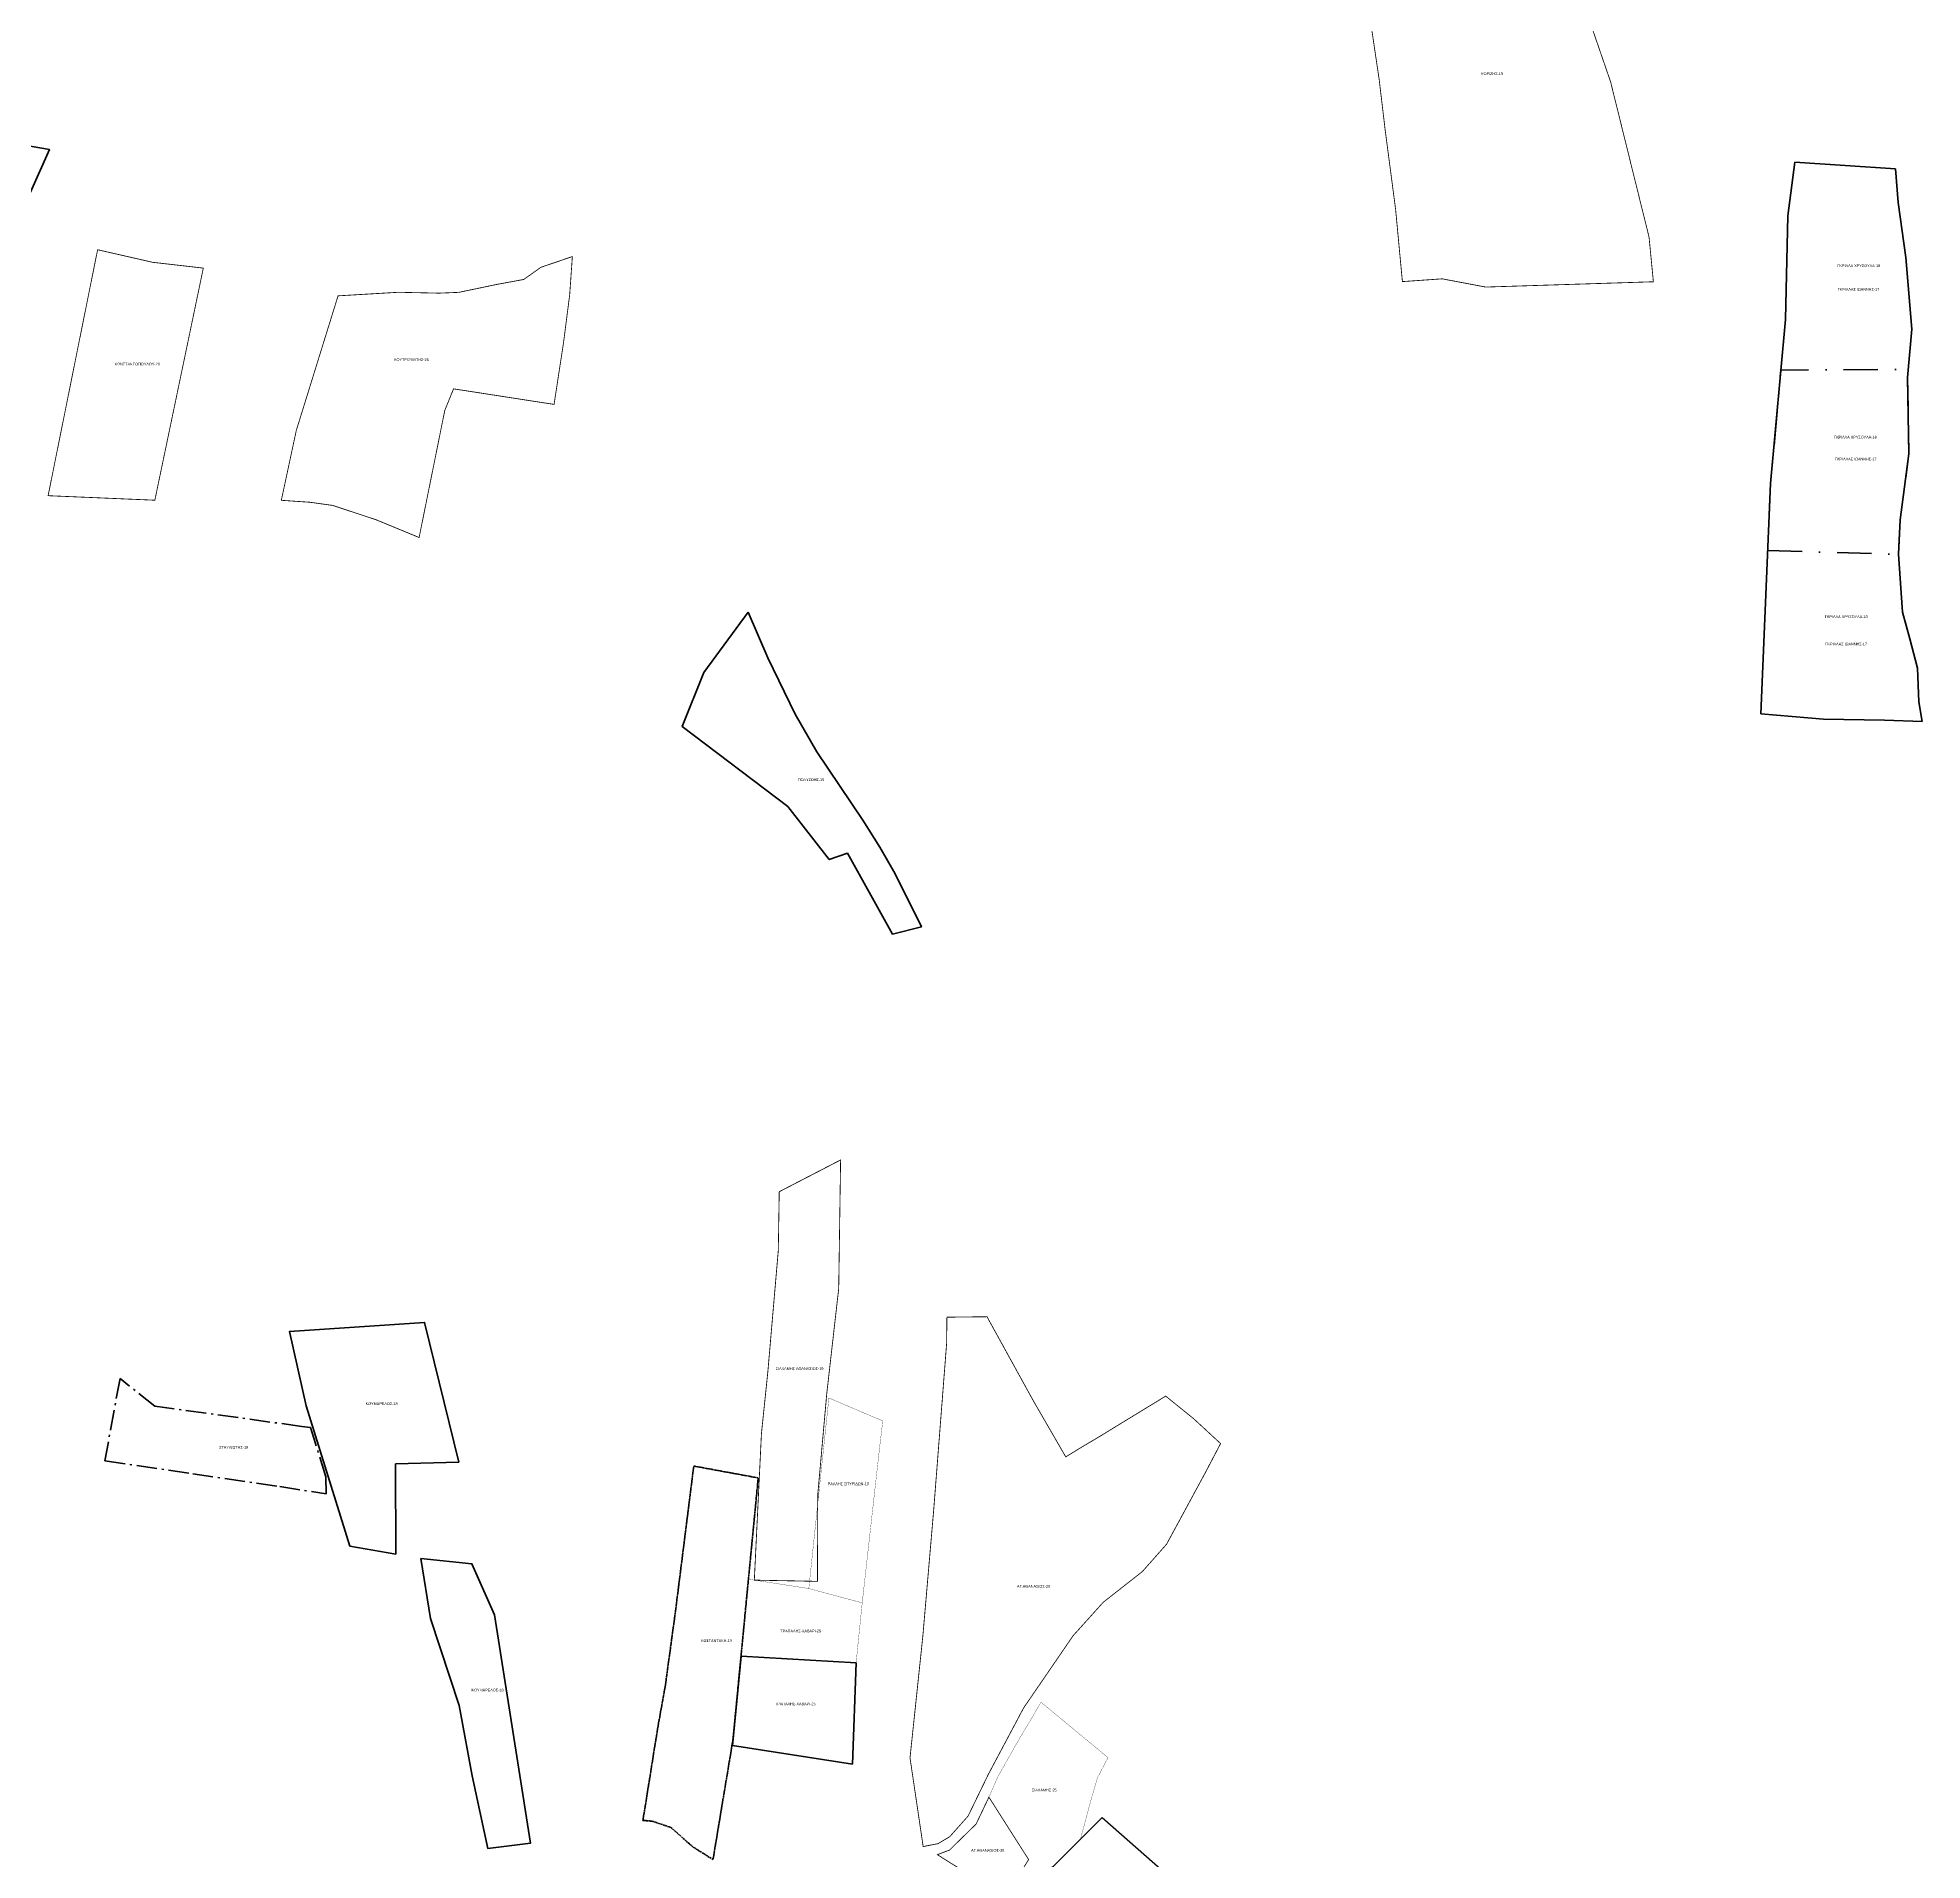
# Model space of a CAD drawing. Header units: metres. Extents: x 245125 to 394351, y 270578 to 4233311.
# Drawn here: x 268980 to 269673, y 4192723 to 4193394 of the extents above; entities that cross this region are included whole.
import ezdxf
from ezdxf.lldxf.tags import DXFTag

# ---------------------------------------------------------------- set-up
doc = ezdxf.new("R2010")
doc.units = ezdxf.units.M
doc.linetypes.add('DASHDOT', pattern=[25.4, 12.7, -6.35, 0, -6.35])
doc.linetypes.add('t-orio', pattern=[0.79, 0.5, -0.12, 0.05, -0.12])
for name, color, linetype in [('topo2017', 2, 'Continuous'), ('topo2018', 5, 'Continuous'), ('topo2019', 6, 'Continuous'), ('topo2020', 3, 'Continuous'), ('topo2025', 112, 'Continuous')]:
    doc.layers.add(name, color=color, linetype=linetype)
doc.styles.get("Standard").update_dxf_attribs({"font": 'arial.ttf'})
tags = doc.linetypes.add('DASHDOT2', pattern=[0.5, 0.25, -0.125, 0, -0.125]).pattern_tags.tags
tags[10:11] = [DXFTag(74, 4), DXFTag(75, 0), DXFTag(340, '0'), DXFTag(46, 1.0), DXFTag(50, 0.0), DXFTag(44, 0.0), DXFTag(45, 0.0)]
tags[8:9] = [DXFTag(74, 4), DXFTag(75, 0), DXFTag(340, '0'), DXFTag(46, 1.0), DXFTag(50, 0.0), DXFTag(44, 0.0), DXFTag(45, 0.0)]
tags[6:7] = [DXFTag(74, 4), DXFTag(75, 0), DXFTag(340, '0'), DXFTag(46, 1.0), DXFTag(50, 0.0), DXFTag(44, 0.0), DXFTag(45, 0.0)]
tags[4:5] = [DXFTag(74, 4), DXFTag(75, 0), DXFTag(340, '0'), DXFTag(46, 1.0), DXFTag(50, 0.0), DXFTag(44, 0.0), DXFTag(45, 0.0)]

msp = doc.modelspace()

# ---------------------------------------------------------------- linework, layer by layer
at = {"color": 5, "linetype": 'Continuous', "lineweight": 53, "ltscale": 5, "flags": 128}
msp.add_lwpolyline([(269673.33, 4193141.78), (269672.07, 4193149.12), (269671.53, 4193161.4), (269668.75, 4193172.24), (269666.05, 4193182.01), (269664.51, 4193203.36), (269665.21, 4193215.99), (269668.42, 4193240.33), (269667.93, 4193268.44), (269669.45, 4193286.28), (269667.28, 4193312.57), (269664.46, 4193332.79), (269663.42, 4193345.18), (269626.45, 4193347.69), (269623.85, 4193327.99), (269622.94, 4193289.76), (269617.51, 4193229.47), (269613.91, 4193144.69), (269637, 4193142.64), (269659.4, 4193142.35)], close=True, dxfattribs=at)
at = {"layer": 'topo2017', "color": 2, "linetype": 'Continuous', "lineweight": 53, "ltscale": 5, "flags": 128}
msp.add_lwpolyline([(269673.33, 4193141.78), (269672.07, 4193149.12), (269671.53, 4193161.4), (269668.75, 4193172.24), (269666.05, 4193182.01), (269664.51, 4193203.36), (269665.21, 4193215.99), (269668.42, 4193240.33), (269667.93, 4193268.44), (269669.45, 4193286.28), (269667.28, 4193312.57), (269664.46, 4193332.79), (269663.42, 4193345.18), (269626.45, 4193347.69), (269623.85, 4193327.99), (269622.94, 4193289.76), (269617.51, 4193229.47), (269613.91, 4193144.69), (269637, 4193142.64), (269659.4, 4193142.35)], close=True, dxfattribs=at)
at = {"layer": 'topo2017', "color": 2, "linetype": 'DASHDOT', "lineweight": 40, "flags": 128}
msp.add_lwpolyline([(269616.46, 4193204.76), (269664.51, 4193203.36), (269665.21, 4193215.99), (269668.42, 4193240.33), (269667.93, 4193268.44), (269668.18, 4193271.37), (269621.26, 4193271.19), (269617.51, 4193229.47), (269616.46, 4193204.76)], close=True, dxfattribs=at)
at = {"layer": 'topo2018', "color": 5, "linetype": 'DASHDOT', "lineweight": 40, "flags": 128}
msp.add_lwpolyline([(269616.46, 4193204.76), (269664.51, 4193203.36), (269665.21, 4193215.99), (269668.42, 4193240.33), (269667.93, 4193268.44), (269668.18, 4193271.37), (269621.26, 4193271.19), (269617.51, 4193229.47), (269616.46, 4193204.76)], close=True, dxfattribs=at)
at = {"layer": 'topo2018', "color": 5, "linetype": 'DASHDOT2', "lineweight": 60, "ltscale": 12}
for points in [[(269111.6, 4192835.34), (269094.71, 4192838.32), (269078.57, 4192889.99), (269072.43, 4192917.29), (269122.17, 4192920.66), (269134.77, 4192869.23), (269111.53, 4192868.59)], [(269120.82, 4192833.81), (269139.61, 4192831.81), (269147.97, 4192813.04), (269161.18, 4192729.03), (269145.42, 4192727.03), (269139.64, 4192753.79), (269134.89, 4192779.7), (269124.35, 4192811.61)]]:
    msp.add_lwpolyline(points, close=True, dxfattribs=at)
at = {"layer": 'topo2019', "color": 6, "linetype": 'ByBlock', "lineweight": 35, "ltscale": 50, "const_width": 0.3}
msp.add_lwpolyline([(269470.9, 4193463.56), (269487.61, 4193463.01), (269517.14, 4193463.16), (269532.9, 4193460.95), (269547.14, 4193410.62), (269558.63, 4193377.23), (269572.77, 4193320.13), (269574.37, 4193303.67), (269512.68, 4193301.72), (269496.65, 4193304.75), (269482.01, 4193303.73), (269479.51, 4193330.31), (269475.65, 4193359.68), (269473.46, 4193378.12), (269470.35, 4193399.06)], close=True, dxfattribs=at)
at = {"layer": 'topo2019', "color": 6, "linetype": 'DASHDOT2', "lineweight": 60, "ltscale": 7}
msp.add_lwpolyline([(268916.22, 4193361.49), (268914.21, 4193344.37), (268940.59, 4193342.36), (268943.37, 4193342), (268977.22, 4193336.67), (268984.13, 4193352.34), (268951.38, 4193357.99)], close=True, dxfattribs=at)
at = {"layer": 'topo2019', "color": 6, "linetype": 'DASHDOT2', "lineweight": 70, "ltscale": 5, "flags": 128}
msp.add_lwpolyline([(269241.23, 4193182.05), (269248.46, 4193165.2), (269258.61, 4193144.51), (269266.55, 4193130.6), (269283.52, 4193105.47), (269289.73, 4193095.57), (269295.4, 4193085.74), (269304.99, 4193066.23), (269294.41, 4193063.55), (269277.77, 4193093.31), (269271.09, 4193091), (269255.82, 4193110.53), (269216.92, 4193140.01), (269224.92, 4193159.87)], close=True, dxfattribs=at)
at = {"layer": 'topo2019', "color": 6, "lineweight": 30, "ltscale": 15, "const_width": 0.3}
msp.add_lwpolyline([(269252.7, 4192968.75), (269275.28, 4192980.44), (269274.58, 4192933.11), (269270.19, 4192894.48), (269266.88, 4192857.31), (269266.75, 4192825.34), (269243.53, 4192825.79), (269245.02, 4192856.43), (269246.15, 4192879.75), (269248.5, 4192902.41), (269252.35, 4192947.1)], close=True, dxfattribs=at)
at = {"layer": 'topo2019', "color": 6, "linetype": 't-orio', "lineweight": 60, "ltscale": 15}
msp.add_lwpolyline([(269010.11, 4192900.02), (269004.53, 4192869.7), (269036.91, 4192864.94), (269068.87, 4192860.24), (269086.02, 4192857.49), (269085.86, 4192863.85), (269082.06, 4192876.04), (269080.23, 4192881.92), (269077.03, 4192882.36), (269022.95, 4192889.87), (269010.11, 4192900.02)], dxfattribs=at)
at = {"layer": 'topo2019', "color": 6, "lineweight": 35, "ltscale": 2, "const_width": 0.1}
msp.add_lwpolyline([(269283.23, 4192817.42), (269263.58, 4192822.7), (269270.97, 4192892.82), (269290.8, 4192884.38), (269289.56, 4192874.01)], close=True, dxfattribs=at)
at = {"layer": 'topo2019', "color": 6, "linetype": 't-orio', "lineweight": 70}
msp.add_lwpolyline([(269221.24, 4192867.77), (269244.96, 4192863.41), (269242.08, 4192833.55), (269235.67, 4192767.04), (269231.61, 4192742.69), (269228.33, 4192722.97), (269220.87, 4192727.62), (269212.88, 4192734.73), (269205.96, 4192737.06), (269202.54, 4192737.36), (269205.94, 4192758.6), (269208.01, 4192771.59), (269210.74, 4192786.67), (269214.55, 4192814.58)], close=True, dxfattribs=at)
at = {"layer": 'topo2019', "color": 6, "ltscale": 2}
msp.add_lwpolyline([(269371.54, 4192738.36), (269393.96, 4192718.71), (269419.98, 4192694.73), (269403.86, 4192676.58), (269364.9, 4192667.79), (269332.67, 4192671.6), (269327.94, 4192667.45), (269323.05, 4192666.88), (269316.83, 4192677.21), (269314.79, 4192683.28), (269323.97, 4192698.3), (269331.86, 4192707.09), (269353.63, 4192720.45), (269371.54, 4192738.36)], dxfattribs=at)
at = {"layer": 'topo2020', "color": 3, "lineweight": 35, "ltscale": 25, "const_width": 0.3}
for points in [[(269001.87, 4193315.46), (269022.09, 4193310.84), (269040.77, 4193308.7), (269022.93, 4193223.27), (268983.66, 4193224.93)], [(269305.66, 4192727.73), (269304.6, 4192734.87), (269300.82, 4192760.38), (269305.55, 4192805.26), (269309.52, 4192851.42), (269314.29, 4192912.87), (269314.4, 4192922.57), (269329.15, 4192922.73), (269336.15, 4192910.03), (269346.05, 4192892.06), (269358.13, 4192871.15), (269364.09, 4192874.8), (269371.37, 4192879.12), (269376.51, 4192882.29), (269385.44, 4192887.74), (269394.91, 4192893.52), (269405.28, 4192885.13), (269415.1, 4192876.05), (269409.54, 4192865.43), (269395.24, 4192839.02), (269387.33, 4192830.08), (269386.32, 4192828.94), (269371.94, 4192817.65), (269360.85, 4192805.35), (269342.6, 4192778.7), (269329.68, 4192754.38), (269322.2, 4192738.97), (269315.45, 4192731.36), (269311.15, 4192728.8)], [(269310.88, 4192724.74), (269315.34, 4192726.42), (269325.13, 4192735.99), (269329.85, 4192745.9), (269332.26, 4192742.12), (269344.47, 4192722.94), (269342.21, 4192719.29), (269332.01, 4192718.38), (269324.17, 4192716.41)]]:
    msp.add_lwpolyline(points, close=True, dxfattribs=at)
at = {"layer": 'topo2025', "linetype": 't-orio', "ltscale": 30, "const_width": 0.3}
msp.add_lwpolyline([(269176.57, 4193312.94), (269175.6, 4193299.01), (269173.36, 4193281.52), (269169.84, 4193258.53), (269132.85, 4193264.26), (269129.62, 4193256.3), (269120.18, 4193209.54), (269104.48, 4193216.02), (269088.42, 4193221.35), (269079.9, 4193222.53), (269069.47, 4193223.23), (269074.99, 4193248.96), (269090.35, 4193298.49), (269112.5, 4193299.8), (269127.56, 4193299.48), (269134.74, 4193299.77), (269148.96, 4193302.73), (269158.69, 4193304.52), (269164.97, 4193308.99)], close=True, dxfattribs=at)
at = {"layer": 'topo2025', "lineweight": 60, "ltscale": 40, "const_width": 0.1, "flags": 128}
msp.add_lwpolyline([(269280.98, 4192795.34), (269283.23, 4192817.42), (269263.58, 4192822.7), (269243.53, 4192825.79), (269241.37, 4192826.14), (269238.66, 4192797.86)], close=True, dxfattribs=at)
at = {"layer": 'topo2025', "lineweight": 60, "ltscale": 40, "flags": 128}
msp.add_lwpolyline([(269279.67, 4192758.04), (269280.98, 4192795.34), (269238.66, 4192797.86), (269235.49, 4192764.98)], close=True, dxfattribs=at)
at = {"layer": 'topo2025', "linetype": 't-orio', "ltscale": 5, "const_width": 0.1}
msp.add_lwpolyline([(269349.04, 4192780.83), (269373.68, 4192760.46), (269369.79, 4192753.01), (269367.3, 4192744.44), (269363.5, 4192730.32), (269353.63, 4192720.45), (269334.35, 4192708.62), (269331.41, 4192710.67), (269324.17, 4192716.41), (269310.88, 4192724.74), (269312.95, 4192725.47), (269315.34, 4192726.42), (269325.13, 4192735.99), (269329.85, 4192745.9), (269333.09, 4192753.32), (269340.16, 4192765.84), (269349.04, 4192780.83)], dxfattribs=at)

# ---------------------------------------------------------------- texts
at = {"layer": 'topo2017', "color": 2, "char_height": 1, "width": 17.175, "attachment_point": 1}
for insert in [(269642.16, 4193301.36), (269641.15, 4193238.91), (269637.66, 4193170.83)]:
    msp.add_mtext('ΓΚΡΙΛΛΑΣ ΙΩΑΝΝΗΣ-17', dxfattribs=dict(at, insert=insert))
at = {"layer": 'topo2018', "color": 5, "lineweight": 80, "ltscale": 20, "char_height": 1, "attachment_point": 1}
for insert, width in [((269642.06, 4193310.09), 18.6668), ((269640.79, 4193246.98), 19.1253), ((269637.46, 4193180.88), 24.7069)]:
    msp.add_mtext('ΓΚΡΙΛΛΑ ΧΡΥΣΟΥΛΑ-18', dxfattribs=dict(at, insert=insert, width=width))
at = {"layer": 'topo2018', "color": 5, "char_height": 1, "width": 10.4222, "attachment_point": 1}
for insert in [(269100.47, 4192891.21), (269139.46, 4192785.82)]:
    msp.add_mtext('KOYMAΡΕΛΟΣ-18', dxfattribs=dict(at, insert=insert))
at = {"layer": 'topo2019', "color": 6, "lineweight": 80, "ltscale": 20, "char_height": 1, "attachment_point": 1}
for s, insert, width in [('KOΡΙΖΗΣ-19', (269510.96, 4193380.75), 4.9743), ('ΠΟΛΥΖΩΗΣ-19', (269259.54, 4193120.88), 4.9743), ('ΣΙΑΧΑΜΗΣ ΑΘΑΝΑΣΙΟΣ-19', (269251.38, 4192904.15), 32.3052), ('ΣΤΑΥΛΙΩΤΗΣ-19', (269046.59, 4192875.17), 4.9743), ('ΡΑΛΛΗΣ ΣΠΥΡΙΔΩΝ-19', (269270.57, 4192861.74), 24.3032), ('ΚΩΣΤΑΝΤΑΚΗ-19', (269223.92, 4192803.98), 4.9743)]:
    msp.add_mtext(s, dxfattribs=dict(at, insert=insert, width=width))
at = {"layer": 'topo2020', "color": 3, "ltscale": 3, "char_height": 1, "width": 4.9743, "attachment_point": 1}
for s, insert in [('ΚΩΝΣΤΑΝΤΟΠΟΥΛΟΥ-20', (269008.18, 4193273.86)), ('AΓ.ΑΘΑΝΑΣΙΟΣ-20', (269340.2, 4192823.99)), ('AΓ.ΑΘΑΝΑΣΙΟΣ-20', (269323.3, 4192726.8))]:
    msp.add_mtext(s, dxfattribs=dict(at, insert=insert))
at = {"layer": 'topo2025', "ltscale": 3, "char_height": 1, "width": 4.9743, "attachment_point": 1}
for s, insert in [('ΚΟΥΤΡΟΥΜΠΗΣ-25', (269110.92, 4193275.53)), ('ΤΡΑΠΑΛΗΣ-ΧΑΒΑΡΙ-25', (269253.1, 4192807.57)), ('ΤΡΑΠΑΛΗΣ-ΧΑΒΑΡΙ-25', (269251.13, 4192780.74)), ('ΣΙΑΧΑΜΗΣ-25', (269345.67, 4192749.03))]:
    msp.add_mtext(s, dxfattribs=dict(at, insert=insert))

doc.saveas('drawing.dxf')
